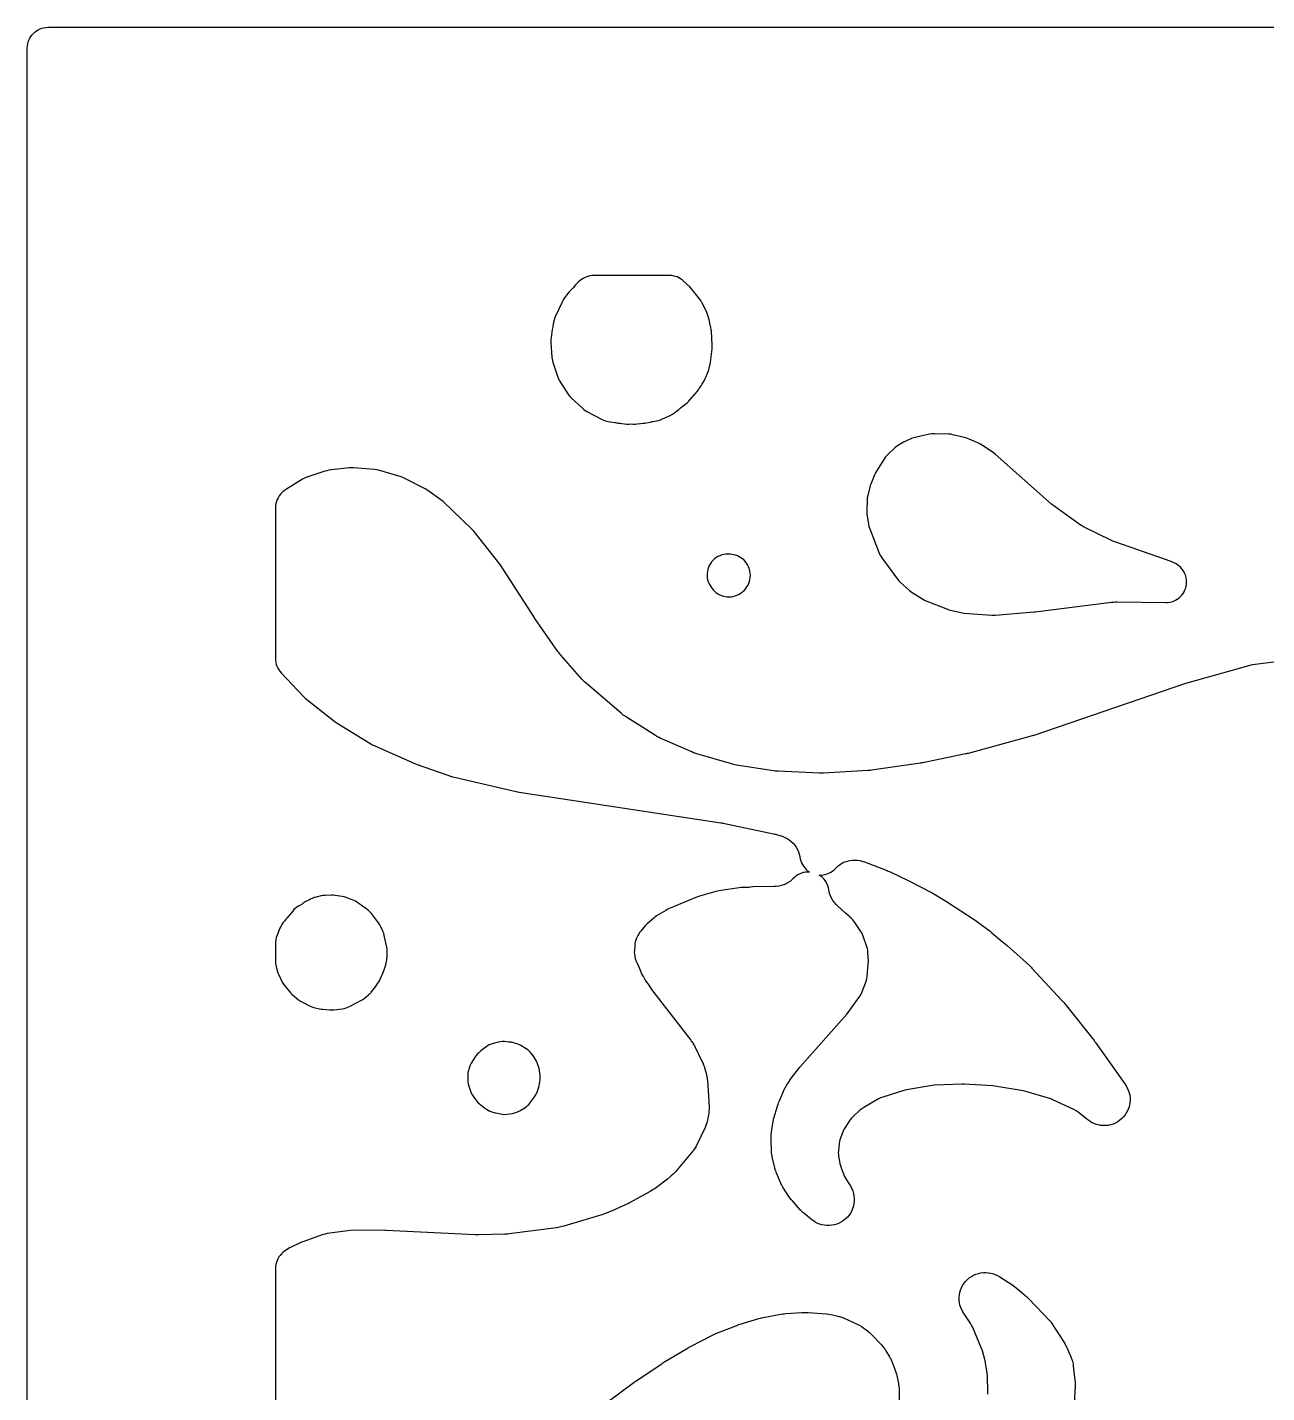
# Model space of a CAD drawing. Header units: millimetres. Extents: x 0 to 300, y 0 to 300.
# Drawn here: x -0.1 to 149.7, y 135.1 to 300.1 of the extents above; entities that cross this region are included whole.
import ezdxf

# ---------------------------------------------------------------- set-up
doc = ezdxf.new("R2010")
doc.units = ezdxf.units.MM
doc.layers.add('CUT', color=7, linetype='CONTINUOUS')

msp = doc.modelspace()

# ---------------------------------------------------------------- linework, layer by layer
at = {"layer": 'CUT'}
for points in [[(-0.15, 2.4114), (-0.15, 297.5886), (-0.135, 297.8947), (-0.099, 298.1371), (-0.0395, 298.3748), (0.0431, 298.6056), (0.1479, 298.8271), (0.2738, 299.0373), (0.4198, 299.2341), (0.5844, 299.4156), (0.7659, 299.5802), (0.9627, 299.7262), (1.1729, 299.8521), (1.3944, 299.9569), (1.6252, 300.0395), (1.8629, 300.099), (2.1053, 300.135), (2.4114, 300.15), (297.5872, 300.15)], [(151.5158, 223.5585), (147.9738, 223.0883), (147.634, 223.0189), (140.002, 220.8999), (139.9746, 220.8921), (139.9697, 220.8907), (139.8551, 220.8545), (121.6363, 214.6085), (121.5221, 214.5714), (121.444, 214.5474), (121.3287, 214.514), (113.5706, 212.3984), (113.4531, 212.3684), (113.3729, 212.3493), (113.2545, 212.3231), (108.1015, 211.2703), (107.9961, 211.2503), (107.9242, 211.2378), (107.8183, 211.2208), (101.8989, 210.3605), (101.7331, 210.3402), (101.6202, 210.3289), (101.4536, 210.316), (96.1051, 210.0203), (95.9209, 210.0147), (95.7957, 210.0139), (95.6114, 210.0173), (90.6163, 210.2327), (90.4074, 210.2476), (90.2658, 210.2616), (90.0581, 210.2881), (85.5997, 210.9839), (85.3617, 211.029), (85.2013, 211.0648), (84.9667, 211.1251), (80.7879, 212.3451), (80.5552, 212.4213), (80.399, 212.4782), (80.1718, 212.5695), (76.3397, 214.2564), (76.2135, 214.3148), (76.1911, 214.3257), (75.9456, 214.4563), (75.9241, 214.4688), (75.8051, 214.5408), (72.2665, 216.7742), (72.0434, 216.9265), (71.8959, 217.0353), (71.6843, 217.2033), (67.3935, 220.8701), (67.1958, 221.0517), (67.0661, 221.1796), (66.8819, 221.3749), (64.3452, 224.2647), (64.213, 224.424), (64.1262, 224.5345), (64.003, 224.7009), (61.2179, 228.6855), (61.177, 228.7453), (61.1496, 228.7861), (61.1098, 228.8467), (57.0096, 235.2237), (56.8659, 235.4247), (53.8401, 239.2416), (53.6061, 239.4981), (50.1144, 242.8269), (49.8322, 243.059), (48.2579, 244.1716), (47.9598, 244.3525), (45.4691, 245.6354), (45.2519, 245.7345), (45.0262, 245.8124), (42.3075, 246.6076), (42.062, 246.6662), (41.8117, 246.6997), (39.2681, 246.91), (39.0162, 246.9181), (38.7648, 246.9008), (36.3193, 246.608), (36.0687, 246.5649), (35.8238, 246.4967), (33.639, 245.7663), (33.3764, 245.6617), (33.1273, 245.528), (31.1728, 244.3328), (30.9579, 244.1854), (30.7595, 244.0165), (30.6323, 243.8963), (30.4568, 243.7125), (30.3009, 243.512), (30.1661, 243.2966), (30.0539, 243.0687), (29.9654, 242.8305), (29.9015, 242.5846), (29.8629, 242.3335), (29.85, 242.0798), (29.85, 223.8509), (29.8611, 223.6153), (29.8944, 223.3817), (29.9496, 223.1523), (30.0261, 222.9292), (30.1234, 222.7142), (30.2404, 222.5094), (30.3763, 222.3165), (30.5297, 222.1373), (33.1805, 219.3214), (33.451, 219.0734), (37.0674, 216.2161), (37.3183, 216.0417), (41.5785, 213.4508), (41.8638, 213.3016), (46.7801, 211.1207), (46.9854, 211.0403), (51.2589, 209.5799), (51.506, 209.5094), (59.1074, 207.7581), (59.1427, 207.7502), (59.1491, 207.7488), (59.2993, 207.7213), (83.6967, 204.0121), (83.8022, 203.9946), (83.8737, 203.9816), (83.9787, 203.961), (90.0518, 202.6799), (90.1922, 202.6474), (90.2872, 202.6235), (90.4263, 202.5857), (90.9261, 202.4394), (91.0994, 202.384), (91.1302, 202.3734), (91.4405, 202.2488), (91.7113, 202.1081), (91.9672, 201.942), (92.2058, 201.7517), (92.4249, 201.5393), (92.6223, 201.3066), (92.7962, 201.0559), (92.9451, 200.7895), (93.0674, 200.51), (93.162, 200.2199), (93.2281, 199.922), (93.2321, 199.8895), (93.274, 199.6461), (93.3397, 199.4081), (93.4287, 199.1777), (93.5399, 198.9572), (93.6723, 198.7487), (93.8246, 198.5544), (93.9954, 198.376), (94.1829, 198.2153), (94.3854, 198.0739), (94.4225, 198.0531), (94.4205, 198.0534), (94.1763, 198.0564), (93.9329, 198.0355), (93.6928, 197.991), (93.4582, 197.9233), (93.2312, 197.833), (93.0142, 197.721), (92.8091, 197.5884), (92.618, 197.4364), (92.4426, 197.2664), (92.4325, 197.2556), (92.3976, 197.2259), (92.3973, 197.2262), (92.0935, 196.967), (91.8404, 196.7907), (91.5713, 196.6401), (91.2887, 196.5165), (90.9954, 196.4212), (90.6942, 196.3552), (90.3585, 196.3154), (90.3257, 196.3132), (90.1419, 196.305), (87.5731, 196.2543), (87.2624, 196.2288), (87.0961, 196.2046), (86.1552, 196.1716), (85.8838, 196.1472), (83.4374, 195.7922), (83.0999, 195.7191), (81.1199, 195.1447), (80.8503, 195.0494), (77.3811, 193.5957), (77.2123, 193.5174), (77.0498, 193.4269), (75.9283, 192.7459), (75.7485, 192.6258), (75.5798, 192.4906), (74.7677, 191.7802), (74.6251, 191.6453), (74.4936, 191.4996), (74.0024, 190.9106), (73.8737, 190.7423), (73.7598, 190.5637), (73.6614, 190.3761), (73.5052, 190.045), (73.4153, 189.8289), (73.3461, 189.6053), (73.2981, 189.3762), (73.2717, 189.1436), (73.2346, 188.583), (73.2298, 188.3593), (73.245, 188.1362), (73.2801, 187.9152), (73.3073, 187.8077), (73.3447, 187.6082), (73.4178, 187.3614), (73.516, 187.1235), (73.7665, 186.5953), (74.0134, 185.9796), (74.1093, 185.7693), (74.2241, 185.5688), (74.3387, 185.3885), (74.4197, 185.2178), (74.5488, 184.9798), (74.7028, 184.7572), (74.9105, 184.4894), (75.1801, 184.0653), (75.3112, 183.8785), (80.0497, 177.7437), (80.1615, 177.5911), (80.1807, 177.5634), (80.3805, 177.2425), (80.3969, 177.2129), (80.4844, 177.0453), (81.4637, 175.0484), (81.5326, 174.8998), (81.5443, 174.8729), (81.6623, 174.5675), (81.6717, 174.5397), (81.7205, 174.3834), (81.9081, 173.7341), (81.9591, 173.5377), (81.9673, 173.5024), (82.0371, 173.1027), (82.0414, 173.0667), (82.06, 172.8646), (82.2657, 169.6868), (82.2727, 169.5246), (82.2728, 169.5208), (82.2493, 169.0368), (82.2345, 168.9004), (82.2301, 168.8717), (82.202, 168.7118), (82.0775, 168.0817), (82.0435, 167.927), (82.0368, 167.8994), (81.9565, 167.6194), (81.8527, 167.3472), (81.8415, 167.3212), (81.7758, 167.177), (80.7375, 165.0201), (80.6669, 164.881), (80.6537, 164.8563), (80.5082, 164.609), (80.3426, 164.3747), (80.3256, 164.3526), (80.2277, 164.231), (78.1969, 161.812), (78.0938, 161.696), (77.9996, 161.6025), (77.876, 161.4879), (77.6884, 161.325), (77.2214, 160.9459), (75.7333, 159.8238), (75.5126, 159.6695), (75.3593, 159.5703), (75.1281, 159.4322), (72.6629, 158.0775), (72.5304, 158.0081), (72.4395, 157.9628), (72.3043, 157.8987), (70.5703, 157.1187), (69.6212, 156.7386), (69.4122, 156.6548), (64.6947, 155.2496), (64.4941, 155.2023), (63.8643, 155.0539), (63.8431, 155.0489), (63.8372, 155.0475), (63.8093, 155.0435), (58.0821, 154.3243), (57.895, 154.3056), (57.7676, 154.296), (57.5799, 154.2867), (54.3863, 154.2081), (54.2506, 154.2072), (54.1584, 154.2082), (54.0228, 154.2123), (43.2344, 154.7277), (43.1762, 154.7298), (43.1631, 154.7301), (43.1201, 154.7308), (39.283, 154.7585), (38.9319, 154.7363), (36.1036, 154.3561), (35.8538, 154.3095), (35.6101, 154.2378), (33.1378, 153.3717), (32.8991, 153.274), (31.7355, 152.7259), (31.559, 152.634), (31.3903, 152.5283), (30.9395, 152.2203), (30.746, 152.0738), (30.5676, 151.9092), (30.406, 151.7281), (30.2627, 151.5321), (30.1391, 151.3232), (30.0363, 151.1033), (29.9554, 150.8744), (29.897, 150.6388), (29.8618, 150.3986), (29.85, 150.1562), (29.85, 126.0451)], [(115.9758, 134.9688), (115.9817, 135.2081), (115.9374, 137.1167), (115.9029, 137.4762), (115.6905, 138.7301), (115.639, 138.9651), (115.3117, 140.1755), (115.2055, 140.4858), (114.1554, 143.0021), (114.0474, 143.2281), (113.9175, 143.4421), (113.085, 144.67), (112.9861, 144.8238), (112.9691, 144.8517), (112.8085, 145.147), (112.6889, 145.4294), (112.5973, 145.722), (112.5347, 146.0222), (112.5016, 146.3271), (112.4984, 146.6338), (112.5251, 146.9393), (112.5814, 147.2407), (112.6668, 147.5352), (112.7804, 147.8201), (112.9213, 148.0925), (113.088, 148.3498), (113.279, 148.5897), (113.4925, 148.8099), (113.7264, 149.0083), (113.9785, 149.1829), (114.2464, 149.3321), (114.5276, 149.4545), (114.8193, 149.549), (115.1189, 149.6146), (115.4234, 149.6507), (115.73, 149.6569), (116.0358, 149.6333), (116.3378, 149.58), (116.6331, 149.4976), (116.9191, 149.3867), (117.2192, 149.2353), (117.2476, 149.2192), (117.4044, 149.1251), (118.9812, 148.1258), (119.8244, 147.4354), (120.1572, 147.163), (120.2525, 147.0849), (120.4063, 146.959), (120.6787, 146.7197), (120.7133, 146.6877), (120.8717, 146.5327), (123.5166, 143.786), (123.5215, 143.7808), (123.6316, 143.6208), (125.1974, 141.1879), (125.2779, 141.057), (125.2918, 141.0332), (125.4364, 140.7621), (125.4483, 140.7373), (125.5122, 140.5976), (126.0098, 139.446), (126.078, 139.2772), (126.0894, 139.2468), (126.1918, 138.9282), (126.2627, 138.6012), (126.2681, 138.5691), (126.2936, 138.3888), (126.499, 136.6355), (126.5147, 136.4702), (126.5168, 136.4406), (126.5261, 136.1088), (126.5256, 136.0791), (126.5193, 135.9133), (126.3018, 132.3221)], [(63.9558, 129.5305), (73.2159, 136.3952), (73.2884, 136.4476), (73.3382, 136.4828), (73.4121, 136.5336), (76.6066, 138.6732), (76.6822, 138.7226), (76.7341, 138.7556), (76.811, 138.8031), (79.726, 140.5583), (79.8399, 140.6242), (79.9182, 140.6676), (80.0344, 140.7295), (82.6755, 142.0769), (82.8325, 142.1525), (82.9403, 142.2013), (83.1006, 142.2695), (85.6129, 143.2695), (85.7646, 143.3261), (85.8685, 143.3624), (86.0225, 143.4124), (88.2768, 144.0911), (88.4685, 144.1433), (88.5995, 144.1753), (88.7937, 144.2173), (90.9549, 144.6251), (91.1758, 144.6599), (91.3264, 144.6792), (91.5489, 144.7008), (93.4987, 144.832), (93.7727, 144.8404), (93.9587, 144.8393), (94.2325, 144.8277), (96.4753, 144.65), (96.7463, 144.6186), (96.9293, 144.5906), (97.1974, 144.5395), (97.8201, 144.3973), (98.0036, 144.3504), (98.0361, 144.3412), (98.3948, 144.2201), (98.4263, 144.2077), (98.6006, 144.1337), (100.1551, 143.427), (100.3145, 143.35), (100.3426, 143.3355), (100.6494, 143.1595), (100.6761, 143.1424), (100.8229, 143.0437), (101.2631, 142.7325), (101.4098, 142.6233), (101.4355, 142.6032), (101.712, 142.3641), (101.7356, 142.3416), (101.8648, 142.2122), (103.0978, 140.9158), (103.2376, 140.7603), (103.2618, 140.7319), (103.5143, 140.3989), (103.5351, 140.368), (103.6471, 140.1915), (104.0856, 139.4554), (104.165, 139.3152), (104.1787, 139.2899), (104.3192, 139), (104.3306, 138.9736), (104.3914, 138.8244), (104.759, 137.8637), (104.8108, 137.7195), (104.8196, 137.6935), (104.9053, 137.3993), (104.9119, 137.3727), (104.9457, 137.2232), (105.1488, 136.2314), (105.1843, 136.0303), (105.1896, 135.9943), (105.2275, 135.5879), (105.2289, 135.5515), (105.2312, 135.3473), (105.1855, 132.4774)]]:
    msp.add_lwpolyline(points, dxfattribs=at)
for points in [[(67.4715, 253.734), (69.2437, 252.7867), (69.4388, 252.693), (69.6413, 252.6166), (69.8496, 252.5579), (70.0622, 252.5175), (70.8881, 252.3973), (70.9874, 252.3705), (71.2454, 252.3152), (71.5078, 252.2875), (71.7184, 252.2764), (72.0612, 252.2265), (72.3069, 252.2031), (72.5537, 252.2039), (72.8241, 252.2183), (73.0993, 252.2038), (73.3342, 252.2025), (73.5682, 252.2233), (73.9817, 252.2796), (74.3162, 252.2974), (74.5022, 252.3142), (74.6863, 252.3449), (75.1339, 252.4367), (75.1752, 252.4423), (75.4263, 252.4897), (75.5019, 252.5122), (76.0922, 252.6333), (76.3779, 252.7098), (76.6525, 252.8195), (77.5739, 253.2522), (77.8345, 253.3941), (78.0765, 253.5658), (78.3792, 253.8089), (78.3907, 253.8158), (78.5977, 253.9557), (78.7897, 254.1154), (78.9868, 254.2968), (79.6427, 254.8236), (79.8191, 254.9795), (79.9801, 255.1513), (80.2317, 255.4465), (80.3568, 255.5732), (80.5071, 255.7575), (80.5751, 255.8496), (80.8574, 256.1808), (80.9729, 256.327), (81.0771, 256.4813), (81.2946, 256.8307), (81.3393, 256.8965), (81.3807, 256.969), (81.6688, 257.4319), (81.8078, 257.6872), (81.9162, 257.9568), (81.9484, 258.0528), (82.0059, 258.1635), (82.0929, 258.3494), (82.1644, 258.5418), (82.2198, 258.7394), (82.3172, 259.1506), (82.3256, 259.1755), (82.3944, 259.4214), (82.4378, 259.6731), (82.6333, 261.2984), (82.6498, 261.5152), (82.6475, 261.7327), (82.5561, 263.4132), (82.5332, 263.6405), (82.4898, 263.8648), (82.3624, 264.3916), (82.3619, 264.4007), (82.3305, 264.6138), (82.2808, 264.8233), (82.2133, 265.0278), (82.2003, 265.0624), (82.1698, 265.1883), (82.0878, 265.4593), (81.9757, 265.7193), (81.3857, 266.8989), (81.2561, 267.1272), (81.1032, 267.3406), (80.6225, 267.9426), (80.6003, 267.9748), (80.5563, 268.0255), (80.1677, 268.512), (79.9248, 268.7751), (79.1806, 269.4732), (79.0015, 269.626), (78.8089, 269.7613), (78.6044, 269.8779), (78.3899, 269.9747), (78.1672, 270.0509), (77.9383, 270.1058), (77.7052, 270.1389), (77.4701, 270.15), (77.4569, 270.15), (68.4709, 270.15), (68.3323, 270.15), (68.0849, 270.1377), (67.8399, 270.101), (67.5998, 270.0403), (67.3669, 269.9561), (67.1434, 269.8492), (66.9316, 269.7208), (66.7336, 269.572), (66.4601, 269.3445), (66.2858, 269.185), (66.1273, 269.0097), (65.829, 268.6467), (65.6383, 268.4772), (65.4656, 268.3081), (65.31, 268.1231), (64.7922, 267.4432), (64.6284, 267.1996), (64.4942, 266.9384), (64.4574, 266.855), (64.4473, 266.8352), (63.671, 265.1435), (63.5893, 264.9431), (63.5253, 264.7364), (63.4794, 264.5249), (63.3792, 263.9426), (63.3106, 263.613), (63.2714, 263.3167), (63.1579, 262.657), (63.1247, 262.3562), (63.1281, 262.0535), (63.2565, 260.2696), (63.2796, 260.0658), (63.3194, 259.8645), (63.3755, 259.6672), (63.9338, 257.9715), (64.0059, 257.7794), (64.0935, 257.594), (64.196, 257.4163), (65.1792, 255.863), (65.302, 255.6864), (65.4394, 255.521), (65.5906, 255.368), (66.949, 254.1067), (67.1123, 253.9677), (67.2869, 253.8431)], [(108.3906, 230.8936), (111.07, 229.8123), (111.2526, 229.7467), (111.4397, 229.6955), (112.6921, 229.4045), (112.8892, 229.3669), (113.0887, 229.3453), (116.4645, 229.1162), (116.6506, 229.1105), (116.8367, 229.1187), (121.5678, 229.5039), (121.6295, 229.5097), (121.6431, 229.5112), (121.6884, 229.5164), (130.9117, 230.6682), (131.171, 230.6915), (131.3474, 230.7012), (131.6076, 230.7064), (137.4536, 230.6208), (137.7008, 230.6295), (137.946, 230.6625), (138.1867, 230.7196), (138.4206, 230.8002), (138.6454, 230.9035), (138.8589, 231.0286), (139.059, 231.1741), (139.2437, 231.3387), (139.4112, 231.5207), (139.56, 231.7184), (139.6884, 231.9299), (139.7953, 232.153), (139.8797, 232.3856), (139.9406, 232.6254), (139.9776, 232.87), (139.9902, 233.1171), (139.9783, 233.3642), (139.942, 233.6089), (139.8817, 233.8489), (139.798, 234.0817), (139.6917, 234.3051), (139.5639, 234.5169), (139.4157, 234.715), (139.2487, 234.8975), (139.0644, 235.0626), (138.8648, 235.2087), (138.6516, 235.3344), (138.4518, 235.4392), (138.2837, 235.5196), (138.1101, 235.5872), (131.4181, 237.9102), (131.2015, 237.9929), (131.056, 238.0537), (130.8448, 238.1498), (127.6762, 239.7113), (127.5454, 239.779), (127.5222, 239.7916), (127.2691, 239.9421), (127.247, 239.9564), (127.1251, 240.039), (124.0964, 242.1782), (123.932, 242.3013), (123.8227, 242.3878), (123.6652, 242.5197), (116.8467, 248.5545), (116.6024, 248.7451), (115.3291, 249.6171), (115.1375, 249.736), (114.9359, 249.8372), (113.7168, 250.3816), (113.5109, 250.4629), (113.2986, 250.5256), (111.7401, 250.9117), (111.472, 250.9628), (111.1999, 250.9843), (109.5171, 251.0254), (109.2132, 251.0143), (108.913, 250.9665), (107.179, 250.5806), (106.9545, 250.5195), (106.7367, 250.4379), (106.0588, 250.1472), (105.7745, 250.0031), (105.1452, 249.632), (104.9272, 249.4876), (104.7255, 249.3213), (103.907, 248.5709), (103.7479, 248.4112), (103.6037, 248.2377), (103.4758, 248.052), (102.5026, 246.4931), (102.403, 246.3183), (102.3179, 246.1361), (101.8169, 244.9416), (101.7504, 244.7646), (101.6975, 244.583), (101.4411, 243.5609), (101.3899, 243.2971), (101.3672, 243.0293), (101.3293, 241.7944), (101.3322, 241.575), (101.3544, 241.3566), (101.5402, 240.084), (101.5977, 239.8035), (101.6869, 239.5314), (102.8383, 236.5991), (102.9257, 236.4019), (103.0298, 236.213), (103.1498, 236.0337), (105.0498, 233.4446), (105.2194, 233.2377), (105.4102, 233.0501), (106.4996, 232.0876), (106.6491, 231.9655), (106.8076, 231.8552), (107.979, 231.1059), (108.1799, 230.9902)], [(82.0272, 234.1364), (82.0229, 233.8827), (82.0443, 233.63), (82.0911, 233.3807), (82.163, 233.1375), (82.2592, 232.9028), (82.3786, 232.679), (82.5201, 232.4685), (82.6409, 232.3072), (82.7922, 232.1239), (82.9603, 231.9558), (83.1436, 231.8044), (83.3404, 231.6711), (83.549, 231.5571), (83.7675, 231.4634), (83.9939, 231.3909), (84.2262, 231.3403), (84.4622, 231.3119), (84.6999, 231.3061), (84.937, 231.3229), (85.1715, 231.3621), (85.4012, 231.4234), (85.624, 231.5063), (85.8379, 231.6099), (86.041, 231.7334), (86.1542, 231.8098), (86.3525, 231.9585), (86.5351, 232.1261), (86.7002, 232.311), (86.8462, 232.5113), (86.9717, 232.7251), (87.0753, 232.9502), (87.1562, 233.1845), (87.2134, 233.4257), (87.2465, 233.6713), (87.2551, 233.9191), (87.2391, 234.1664), (87.1987, 234.411), (87.1343, 234.6503), (87.1069, 234.7351), (87.0229, 234.9583), (86.918, 235.1725), (86.7931, 235.3757), (86.6494, 235.566), (86.4883, 235.7418), (86.3111, 235.9015), (86.1196, 236.0435), (85.9153, 236.1667), (85.7003, 236.2698), (85.4764, 236.352), (85.2457, 236.4124), (85.0103, 236.4507), (84.8254, 236.4717), (84.5685, 236.4875), (84.3112, 236.4769), (84.0565, 236.4398), (84.0444, 236.4375), (83.8017, 236.3765), (83.5664, 236.2917), (83.3407, 236.1837), (83.127, 236.0538), (82.9273, 235.9031), (82.7436, 235.7332), (82.5779, 235.5458), (82.4317, 235.3428), (82.3065, 235.1262), (82.297, 235.1077), (82.1928, 234.8764), (82.1127, 234.6357), (82.0573, 234.3882)], [(99.9025, 199.5025), (100.2123, 199.4821), (100.5186, 199.4313), (100.8472, 199.3428), (100.8787, 199.3327), (101.0534, 199.2714), (103.659, 198.2851), (103.8095, 198.2244), (103.9109, 198.1809), (104.0586, 198.1137), (106.3305, 197.0207), (109.2308, 195.5559), (110.9818, 194.5108), (114.4412, 192.2468), (115.9658, 191.1231), (116.232, 190.9011), (116.4179, 190.7461), (117.552, 189.8003), (118.0445, 189.3896), (118.3221, 189.1581), (118.7112, 188.8336), (120.9882, 186.7609), (121.1066, 186.6484), (121.1853, 186.5702), (121.2987, 186.4526), (124.9088, 182.5402), (124.9968, 182.4415), (125.0553, 182.3734), (125.1397, 182.2716), (128.7983, 177.6984), (128.8655, 177.6118), (128.9104, 177.5522), (128.9751, 177.4636), (132.531, 172.4427), (132.6343, 172.2889), (132.6521, 172.261), (132.8205, 171.9651), (132.9468, 171.6813), (133.0444, 171.3864), (133.1125, 171.0833), (133.1503, 170.7749), (133.1576, 170.4644), (133.1341, 170.1546), (133.0802, 169.8487), (132.9964, 169.5496), (132.8835, 169.2602), (132.7426, 168.9833), (132.575, 168.7218), (132.3825, 168.478), (132.1669, 168.2544), (131.9302, 168.0531), (131.6749, 167.8763), (131.4033, 167.7254), (131.1182, 167.6021), (130.8223, 167.5075), (130.5185, 167.4426), (130.2098, 167.408), (129.8992, 167.404), (129.5897, 167.4306), (129.2843, 167.4877), (128.9861, 167.5746), (128.6979, 167.6905), (128.5634, 167.7607), (128.4683, 167.8185), (128.4344, 167.8414), (128.3246, 167.9187), (128.2889, 167.9447), (128.1679, 168.0277), (127.9279, 168.1822), (126.8802, 169.0275), (126.6367, 169.201), (126.3742, 169.3442), (123.9109, 170.5024), (123.7402, 170.575), (123.5647, 170.6348), (120.5384, 171.5415), (120.2325, 171.6126), (116.8261, 172.1812), (116.5678, 172.2107), (113.0866, 172.4247), (112.8333, 172.4274), (109.5507, 172.2961), (109.2293, 172.2623), (106.1285, 171.7321), (105.801, 171.6531), (103.2561, 170.8542), (103.002, 170.7589), (102.7597, 170.6367), (100.9547, 169.5998), (100.7154, 169.4435), (100.4955, 169.2609), (99.65, 168.4729), (99.4605, 168.2759), (99.2936, 168.0593), (98.7037, 167.2004), (98.5473, 166.9399), (98.4235, 166.6623), (98.1375, 165.8991), (98.0701, 165.6921), (98.0209, 165.4801), (97.9904, 165.2645), (97.9031, 164.3697), (97.8914, 164.1508), (97.899, 163.9317), (97.9256, 163.7142), (98.0707, 162.848), (98.1339, 162.5695), (98.2284, 162.2999), (98.6568, 161.2711), (98.7555, 161.0619), (98.8731, 160.8627), (99.2551, 160.2792), (99.3518, 160.1232), (99.3684, 160.0949), (99.5247, 159.796), (99.64, 159.5106), (99.7268, 159.2153), (99.7843, 158.9129), (99.812, 158.6064), (99.8096, 158.2986), (99.7772, 157.9926), (99.7149, 157.6911), (99.6235, 157.3972), (99.5038, 157.1137), (99.357, 156.8432), (99.1844, 156.5883), (98.9877, 156.3516), (98.7689, 156.1352), (98.5299, 155.9412), (98.2731, 155.7716), (98.0009, 155.6278), (97.716, 155.5113), (97.4211, 155.4233), (97.119, 155.3645), (96.8126, 155.3355), (96.5048, 155.3366), (96.1986, 155.3678), (95.8969, 155.4287), (95.6026, 155.5189), (95.3186, 155.6374), (95.0475, 155.7831), (94.7673, 155.9711), (94.741, 155.9907), (94.5965, 156.1038), (93.7263, 156.8205), (93.6213, 156.9103), (93.6027, 156.9268), (93.4029, 157.1177), (93.3856, 157.1355), (93.2911, 157.2364), (92.3313, 158.2994), (92.2265, 158.4207), (92.2082, 158.4428), (92.0144, 158.6983), (91.9981, 158.7218), (91.9096, 158.8555), (91.1968, 159.9841), (91.1144, 160.1209), (91.1002, 160.1457), (90.9532, 160.4293), (90.9411, 160.4552), (90.8769, 160.6014), (90.3853, 161.7874), (90.3259, 161.9401), (90.3158, 161.9677), (90.2173, 162.2803), (90.2097, 162.3086), (90.1707, 162.4678), (89.9081, 163.6528), (89.8767, 163.8109), (89.8716, 163.8394), (89.8292, 164.159), (89.8266, 164.1877), (89.8157, 164.3486), (89.7581, 165.6004), (89.7541, 165.7668), (89.7541, 165.7965), (89.7683, 166.129), (89.7709, 166.1586), (89.7891, 166.3241), (89.9714, 167.702), (89.9927, 167.8427), (89.997, 167.8679), (90.0557, 168.1465), (90.0619, 168.1712), (90.0991, 168.3086), (90.5268, 169.777), (90.6059, 170.0179), (90.665, 170.1795), (90.7602, 170.4145), (91.3967, 171.8448), (91.4729, 172.0057), (91.4872, 172.0341), (91.6621, 172.3441), (91.679, 172.371), (91.7773, 172.5195), (92.2382, 173.1808), (93.2448, 174.463), (98.9249, 180.8834), (99.0743, 181.0694), (100.4177, 182.9164), (100.5379, 183.0979), (100.6419, 183.2891), (100.7289, 183.4886), (101.2164, 184.7547), (101.2885, 184.971), (101.3407, 185.1929), (101.3724, 185.4187), (101.5152, 186.9358), (101.523, 187.2971), (101.4701, 188.3359), (101.4472, 188.5693), (101.4025, 188.7996), (101.3365, 189.0247), (100.8929, 190.3095), (100.8162, 190.5047), (100.7234, 190.6927), (100.6152, 190.8724), (99.9024, 191.9506), (99.781, 192.1185), (99.6462, 192.2759), (99.4988, 192.4215), (99.2557, 192.6426), (99.1893, 192.7202), (98.9774, 192.9167), (98.7268, 193.1235), (97.801, 193.9653), (97.6671, 194.0932), (97.6438, 194.1166), (97.4158, 194.3693), (97.2315, 194.6192), (97.0728, 194.886), (96.9412, 195.1672), (96.8379, 195.46), (96.7641, 195.7616), (96.7428, 195.9106), (96.6966, 196.1504), (96.6272, 196.3846), (96.5353, 196.6108), (96.4218, 196.8271), (96.2877, 197.0312), (96.1343, 197.2212), (95.9631, 197.3954), (95.7758, 197.552), (95.574, 197.6897), (95.5604, 197.6971), (95.7957, 197.6932), (96.0418, 197.7135), (96.2847, 197.7579), (96.5221, 197.8261), (96.7515, 197.9174), (96.9709, 198.0309), (97.1779, 198.1655), (97.3707, 198.3198), (97.5473, 198.4924), (97.6535, 198.6071), (97.886, 198.8128), (98.1376, 198.9947), (98.406, 199.1509), (98.6884, 199.2798), (98.9822, 199.3803), (99.2844, 199.4513), (99.5922, 199.4922)], [(34.4966, 181.698), (35.172, 181.5336), (35.3602, 181.4953), (35.5507, 181.4717), (36.3917, 181.3999), (36.6529, 181.3913), (36.9137, 181.41), (37.9364, 181.5375), (38.1585, 181.5755), (38.3764, 181.6333), (38.5881, 181.7105), (38.7921, 181.8064), (40.3338, 182.6184), (40.5915, 182.7747), (40.8286, 182.9609), (41.0975, 183.1997), (41.2746, 183.3734), (41.3582, 183.4734), (41.4195, 183.5421), (41.7936, 183.9985), (41.9388, 184.1945), (42.054, 184.3866), (42.2319, 184.6224), (42.3524, 184.7972), (42.4576, 184.9816), (42.5469, 185.1742), (42.8224, 185.8422), (42.8423, 185.8843), (42.8574, 185.927), (43.0385, 186.3661), (43.1203, 186.5953), (43.1793, 186.8314), (43.2983, 187.429), (43.3277, 187.6118), (43.3434, 187.7963), (43.3684, 188.314), (43.3695, 188.5298), (43.352, 188.7448), (43.3161, 188.9575), (43.0072, 190.4014), (42.9351, 190.6664), (42.8344, 190.922), (42.6005, 191.4312), (42.4683, 191.6807), (42.3089, 191.9137), (41.4387, 193.043), (41.2756, 193.2341), (41.0941, 193.4078), (40.8961, 193.5624), (40.3744, 193.929), (40.1984, 194.0644), (39.9825, 194.2131), (39.9287, 194.2424), (39.7012, 194.4023), (39.5194, 194.5187), (39.3282, 194.619), (39.129, 194.7024), (38.3999, 194.9715), (38.1552, 195.0478), (37.9039, 195.0986), (37.0626, 195.2243), (36.8501, 195.2468), (36.6365, 195.2511), (35.8533, 195.2334), (35.6028, 195.2151), (35.3555, 195.1718), (34.7612, 195.0366), (34.5209, 194.9692), (34.2886, 194.8782), (34.0665, 194.7644), (33.8757, 194.6544), (33.6756, 194.5655), (33.4244, 194.4366), (33.1894, 194.2801), (33.0651, 194.1868), (32.6231, 193.9319), (32.431, 193.8091), (32.2509, 193.6693), (32.0843, 193.5136), (31.9325, 193.3435), (31.4341, 192.7304), (31.2531, 192.5402), (31.0997, 192.363), (30.9636, 192.1721), (30.9003, 192.0739), (30.7578, 191.8987), (30.6106, 191.698), (30.484, 191.4836), (30.3795, 191.2578), (30.0373, 190.4105), (29.951, 190.1592), (29.8919, 189.9001), (29.8865, 189.8692), (29.8591, 189.6571), (29.85, 189.4434), (29.85, 187.2449), (29.8586, 187.0382), (29.8842, 186.8329), (29.9267, 186.6304), (30.0544, 186.1266), (30.1345, 185.8698), (30.2417, 185.6231), (30.6749, 184.7566), (30.8081, 184.5227), (30.9656, 184.3045), (31.5281, 183.6075), (31.6987, 183.417), (31.8878, 183.2449), (32.6502, 182.6194), (32.8765, 182.454), (33.12, 182.315), (33.9722, 181.8899), (34.229, 181.7793)], [(56.2305, 168.9923), (56.466, 168.9423), (56.4793, 168.9401), (56.491, 168.9371), (57.0379, 168.8227), (57.2959, 168.7827), (57.5567, 168.7698), (57.8174, 168.7841), (58.2255, 168.8281), (58.4964, 168.8724), (58.7609, 168.9462), (59.0157, 169.0485), (59.4553, 169.2538), (59.6419, 169.3507), (59.783, 169.4398), (59.8165, 169.457), (60.0186, 169.587), (60.2073, 169.7359), (60.316, 169.8304), (60.4671, 169.9733), (60.6059, 170.1283), (60.6099, 170.1337), (60.7301, 170.2681), (60.8789, 170.473), (61.3095, 171.1338), (61.3604, 171.2211), (61.3696, 171.2357), (61.3735, 171.2435), (61.4342, 171.3476), (61.5371, 171.5727), (61.6173, 171.8068), (61.6739, 172.0478), (61.7124, 172.2575), (61.7675, 172.488), (61.8109, 172.7166), (61.8323, 172.9409), (61.8483, 173.0595), (61.8579, 173.2934), (61.8455, 173.5272), (61.8217, 173.7653), (61.7792, 174.0377), (61.7069, 174.3038), (61.4799, 174.988), (61.3951, 175.2082), (61.2898, 175.4195), (61.1652, 175.6199), (61.0222, 175.8077), (60.6688, 176.2287), (60.5144, 176.3966), (60.3453, 176.5496), (60.163, 176.6866), (59.9689, 176.8065), (59.7051, 176.9532), (59.4961, 177.0811), (59.3409, 177.1554), (59.1526, 177.2497), (58.9504, 177.3298), (58.7421, 177.392), (58.5291, 177.4358), (58.4151, 177.4542), (58.3264, 177.4762), (58.0798, 177.512), (58.0461, 177.5135), (57.8133, 177.551), (57.5524, 177.579), (57.29, 177.5796), (57.029, 177.5526), (56.7723, 177.4984), (56.1654, 177.3366), (55.9281, 177.2605), (55.6996, 177.1612), (55.4821, 177.0396), (55.2778, 176.897), (54.9866, 176.6713), (54.827, 176.5611), (54.6394, 176.4023), (54.6391, 176.4019), (54.5858, 176.3607), (54.4201, 176.2203), (54.2672, 176.0661), (54.1283, 175.8993), (54.0044, 175.721), (53.5224, 174.9589), (53.3924, 174.7269), (53.2878, 174.4824), (53.2098, 174.2281), (53.1698, 174.0681), (53.1144, 173.7705), (53.0954, 173.4684), (53.0942, 172.9745), (53.108, 172.7062), (53.1505, 172.441), (53.2212, 172.1819), (53.3866, 171.683), (53.4671, 171.4725), (53.5663, 171.27), (53.6832, 171.0774), (54.0157, 170.5816), (54.1599, 170.3875), (54.3222, 170.2083), (54.501, 170.0456), (54.9103, 169.7079), (55.1359, 169.5421), (55.3751, 169.4046), (55.5682, 169.274), (55.7796, 169.159), (56.001, 169.0648)]]:
    msp.add_lwpolyline(points, close=True, dxfattribs=at)

doc.saveas('drawing.dxf')
